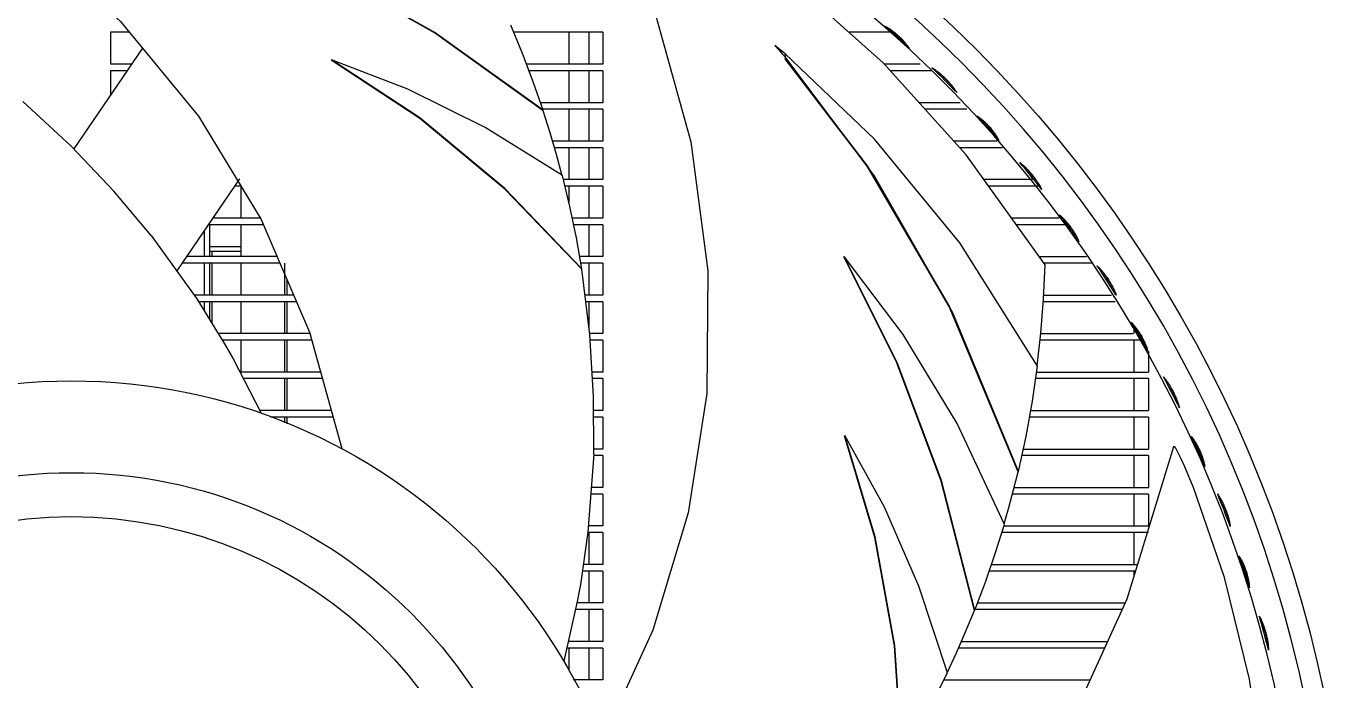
# Model space of a CAD drawing. Header units: millimetres. Extents: x 0 to 841, y 0 to 594.
# Drawn here: x 212.7 to 271.4, y 189.2 to 219 of the extents above; entities that cross this region are included whole.
import ezdxf

# ---------------------------------------------------------------- set-up
doc = ezdxf.new("R2010")
doc.units = ezdxf.units.MM
doc.header["$LTSCALE"] = 46.255
doc.layers.get('0').update_dxf_attribs({"linetype": 'CONTINUOUS'})
doc.layers.add('ASSEM_MEM', color=7, linetype='CONTINUOUS')

msp = doc.modelspace()

# ---------------------------------------------------------------- linework, layer by layer
at = {"color": 7, "linetype": 'CONTINUOUS'}
for p, q in [((216.522, 218.69), (216.522, 217.24)), ((217.38, 218.69), (216.522, 218.69)), ((238.897, 218.69), (234.839, 218.69)), ((237.348, 218.69), (237.348, 217.24)), ((238.261, 218.69), (238.261, 217.24)), ((238.897, 218.69), (238.897, 217.24)), ((252.095, 218.69), (250.083, 218.69)), ((217.465, 217.24), (216.522, 217.24)), ((216.522, 216.94), (216.522, 215.856)), ((217.261, 216.94), (216.522, 216.94)), ((238.897, 217.24), (235.428, 217.24)), ((238.897, 216.94), (235.543, 216.94)), ((237.348, 216.94), (237.348, 215.49)), ((238.261, 216.94), (238.261, 215.49)), ((238.897, 216.94), (238.897, 215.49)), ((253.318, 217.24), (251.686, 217.24)), ((253.852, 216.94), (251.957, 216.94)), ((238.897, 215.49), (236.065, 215.49)), ((238.897, 215.19), (236.181, 215.19)), ((237.348, 215.19), (237.348, 213.74)), ((238.261, 215.19), (238.261, 213.74)), ((238.897, 215.19), (238.897, 213.74)), ((255.126, 215.49), (253.265, 215.49)), ((255.436, 215.19), (253.536, 215.19)), ((238.897, 213.74), (236.613, 213.74)), ((238.897, 213.44), (236.702, 213.44)), ((237.348, 213.44), (237.348, 211.99)), ((238.261, 213.44), (238.261, 211.99)), ((238.897, 213.44), (238.897, 211.99)), ((256.822, 213.74), (254.845, 213.74)), ((257.054, 213.44), (255.116, 213.44)), ((222.448, 211.69), (222.154, 211.69)), ((222.443, 211.69), (222.443, 210.24)), ((238.897, 211.99), (237.103, 211.99)), ((238.897, 211.69), (237.175, 211.69)), ((237.348, 211.69), (237.348, 210.97)), ((238.261, 211.69), (238.261, 210.24)), ((238.897, 211.69), (238.897, 210.24)), ((258.556, 211.99), (256.215, 211.99)), ((258.767, 211.69), (256.43, 211.69)), ((223.466, 209.94), (220.962, 209.94)), ((221.022, 209.94), (221.022, 208.49)), ((223.327, 210.24), (221.166, 210.24)), ((222.443, 209.94), (222.443, 208.49)), ((238.897, 210.24), (237.506, 210.24)), ((238.897, 209.94), (237.568, 209.94)), ((238.261, 209.94), (238.261, 208.49)), ((238.897, 209.94), (238.897, 208.49)), ((259.631, 210.24), (257.468, 210.24)), ((260.035, 209.94), (257.682, 209.94)), ((220.768, 209.655), (220.768, 208.49)), ((222.443, 208.94), (221.022, 208.94)), ((221.022, 208.74), (222.443, 208.74)), ((221.121, 208.74), (221.121, 208.49)), ((224.214, 208.19), (219.77, 208.19)), ((224.085, 208.49), (219.974, 208.49)), ((220.768, 208.19), (220.768, 206.74)), ((221.022, 208.19), (221.022, 206.74)), ((221.121, 208.19), (221.121, 206.74)), ((222.443, 208.19), (222.443, 206.74)), ((224.42, 208.19), (224.42, 206.74)), ((238.897, 208.49), (237.84, 208.49)), ((238.897, 208.19), (237.892, 208.19)), ((238.261, 208.19), (238.261, 206.74)), ((238.897, 208.19), (238.897, 206.74)), ((258.72, 208.49), (260.876, 208.49)), ((261.108, 208.19), (258.935, 208.19)), ((224.543, 206.74), (224.543, 207.418)), ((224.833, 206.74), (220.3, 206.74)), ((224.961, 206.44), (220.52, 206.44)), ((220.768, 206.44), (220.768, 206.034)), ((221.022, 206.44), (221.022, 205.651)), ((221.121, 206.44), (221.121, 205.487)), ((222.443, 206.44), (222.443, 204.99)), ((224.42, 206.44), (224.42, 204.99)), ((224.543, 204.99), (224.543, 206.44)), ((238.897, 206.74), (238.079, 206.74)), ((238.897, 206.44), (238.117, 206.44)), ((238.261, 206.44), (238.261, 205.281)), ((238.897, 206.44), (238.897, 204.99)), ((262.178, 206.44), (258.914, 206.44)), ((258.931, 206.74), (262.009, 206.74)), ((263.023, 205.351), (263.023, 204.99)), ((225.571, 204.99), (221.42, 204.99)), ((225.654, 204.69), (221.601, 204.69)), ((222.443, 204.69), (222.443, 203.24)), ((224.42, 204.69), (224.42, 203.24)), ((224.543, 203.24), (224.543, 204.69)), ((238.897, 204.99), (238.297, 204.99)), ((238.897, 204.69), (238.318, 204.69)), ((238.897, 204.69), (238.897, 203.24)), ((263.437, 204.69), (258.767, 204.69)), ((258.8, 204.99), (262.996, 204.99)), ((263.023, 204.69), (263.023, 203.24)), ((263.697, 204.195), (263.697, 203.24)), ((226.058, 203.24), (222.419, 203.24)), ((226.141, 202.94), (222.581, 202.94)), ((224.42, 202.94), (224.42, 201.49)), ((224.543, 201.49), (224.543, 202.94)), ((238.897, 203.24), (238.406, 203.24)), ((238.897, 202.94), (238.424, 202.94)), ((238.897, 202.94), (238.897, 201.49)), ((263.697, 202.94), (258.568, 202.94)), ((258.612, 203.24), (263.697, 203.24)), ((263.023, 202.94), (263.023, 201.49)), ((263.697, 202.94), (263.697, 201.49)), ((226.544, 201.49), (223.315, 201.49)), ((226.628, 201.19), (223.789, 201.19)), ((224.42, 201.19), (224.42, 200.933)), ((224.543, 200.883), (224.543, 201.19)), ((238.897, 201.49), (238.473, 201.49)), ((238.897, 201.19), (238.474, 201.19)), ((238.897, 201.19), (238.897, 199.74)), ((263.697, 201.19), (258.288, 201.19)), ((258.343, 201.49), (263.697, 201.49)), ((263.023, 201.19), (263.023, 199.74)), ((263.697, 201.19), (263.697, 199.74)), ((238.897, 199.74), (238.475, 199.74)), ((238.897, 199.44), (238.476, 199.44)), ((238.897, 199.44), (238.897, 197.99)), ((263.697, 199.44), (257.939, 199.44)), ((258.004, 199.74), (263.697, 199.74)), ((263.023, 199.44), (263.023, 197.99)), ((263.697, 199.44), (263.697, 197.99)), ((238.897, 197.69), (238.36, 197.69)), ((238.897, 197.99), (238.377, 197.99)), ((238.897, 197.69), (238.897, 196.24)), ((263.697, 197.69), (257.511, 197.69)), ((257.589, 197.99), (263.697, 197.99)), ((263.023, 197.69), (263.023, 196.24)), ((263.697, 197.69), (263.697, 196.24)), ((238.897, 195.94), (238.216, 195.94)), ((238.897, 196.24), (238.227, 196.24)), ((238.261, 195.94), (238.261, 194.49)), ((238.897, 195.94), (238.897, 194.49)), ((263.697, 195.94), (257.026, 195.94)), ((257.119, 196.24), (263.697, 196.24)), ((263.023, 195.94), (263.023, 194.49)), ((238.897, 194.19), (237.965, 194.19)), ((238.897, 194.49), (238.013, 194.49)), ((238.261, 194.19), (238.261, 192.74)), ((238.897, 194.19), (238.897, 192.74)), ((263.099, 194.19), (256.453, 194.19)), ((256.557, 194.49), (263.191, 194.49)), ((263.023, 194.19), (263.023, 193.94)), ((238.897, 192.44), (237.658, 192.44)), ((238.897, 192.74), (237.716, 192.74)), ((238.261, 192.44), (238.261, 190.99)), ((238.897, 192.44), (238.897, 190.99)), ((262.492, 192.44), (255.806, 192.44)), ((255.92, 192.74), (262.629, 192.74)), ((238.897, 190.69), (237.272, 190.69)), ((238.897, 190.99), (237.344, 190.99)), ((237.348, 190.69), (237.348, 189.666)), ((238.261, 190.69), (238.261, 189.24)), ((238.897, 190.69), (238.897, 189.24)), ((261.694, 190.69), (255.058, 190.69)), ((255.19, 190.99), (261.831, 190.99)), ((238.897, 189.24), (237.543, 189.24)), ((254.389, 189.24), (261.032, 189.24))]:
    msp.add_line(p, q, dxfattribs=at)
at = {"layer": 'ASSEM_MEM', "color": 7, "linetype": 'CONTINUOUS'}
for p, q in [((252.064, 218.714), (252.036, 218.736)), ((246.877, 217.948), (246.704, 218.085)), ((246.704, 218.085), (246.744, 218.048)), ((246.887, 217.889), (246.707, 218.088)), ((246.707, 218.088), (246.723, 218.067)), ((252.478, 218.343), (252.455, 218.366)), ((252.5, 218.321), (252.478, 218.343)), ((217.967, 217.976), (214.842, 213.389)), ((246.724, 218.068), (246.735, 218.058)), ((246.725, 218.069), (246.887, 217.889)), ((246.887, 217.889), (247.049, 217.708)), ((247.181, 217.706), (247.029, 217.828)), ((247.049, 217.708), (247.209, 217.527)), ((247.164, 217.493), (250.908, 212.616)), ((247.209, 217.527), (247.181, 217.706)), ((251.245, 213.83), (247.181, 217.706)), ((251.219, 212.182), (247.209, 217.527)), ((230.571, 214.799), (226.555, 217.44)), ((256.101, 214.712), (256.08, 214.731)), ((256.237, 214.584), (256.211, 214.609)), ((256.259, 214.562), (256.237, 214.584)), ((256.291, 214.529), (256.259, 214.562)), ((256.609, 214.172), (256.589, 214.197)), ((256.629, 214.148), (256.609, 214.172)), ((256.651, 214.119), (256.629, 214.148)), ((258.246, 212.373), (258.209, 212.414)), ((222.38, 212.021), (219.538, 207.85)), ((237.398, 210.763), (237.059, 212.172)), ((259.955, 210.04), (259.932, 210.068)), ((259.985, 210.003), (259.955, 210.04)), ((260.285, 209.587), (260.269, 209.611)), ((260.349, 209.484), (260.336, 209.506)), ((252.264, 203.681), (249.865, 208.497)), ((262.074, 207.1), (262.086, 207.077)), ((257.764, 198.699), (254.637, 206.228)), ((263.178, 205.132), (263.159, 205.161)), ((263.459, 204.647), (263.446, 204.673)), ((263.533, 204.558), (263.542, 204.536)), ((264.615, 202.668), (264.587, 202.713)), ((264.615, 202.699), (264.629, 202.677)), ((264.974, 201.955), (264.954, 202.004)), ((264.979, 201.984), (264.988, 201.96)), ((251.268, 195.746), (249.89, 200.351)), ((265.871, 199.912), (265.854, 199.945)), ((264.834, 199.842), (264.833, 199.84)), ((264.882, 199.842), (264.834, 199.842)), ((266.1, 199.401), (266.089, 199.428)), ((266.141, 199.287), (266.133, 199.31)), ((267.036, 197.327), (267.025, 197.35)), ((267.043, 197.348), (267.055, 197.325)), ((267.323, 196.57), (267.309, 196.62)), ((267.976, 194.51), (267.958, 194.552)), ((267.983, 194.492), (267.976, 194.51)), ((267.996, 194.46), (267.983, 194.492)), ((267.992, 194.543), (268.002, 194.521)), ((268.007, 194.432), (267.996, 194.46)), ((268.175, 193.915), (268.166, 193.95)), ((268.895, 191.737), (268.886, 191.761)), ((269.021, 191.321), (269.006, 191.378)), ((269.01, 191.433), (269.026, 191.374)), ((253.904, 188.266), (254.551, 189.563))]:
    msp.add_line(p, q, dxfattribs=at)
for points in [[(200.791, 230.159), (207.245, 226.864), (212.612, 223.172), (216.972, 219.186), (220.517, 214.875), (223.364, 210.178), (225.554, 205.05), (227.026, 199.756)], [(238.329, 226.655), (241.155, 219.981), (242.893, 213.704), (243.671, 207.848), (243.615, 202.267), (242.778, 196.839), (241.159, 191.502), (238.884, 186.501)], [(258.992, 208.11), (255.412, 213.112), (251.626, 217.306), (247.759, 220.773), (243.918, 223.588), (240.204, 225.822)], [(236.181, 215.127), (231.241, 218.668), (226.24, 221.495), (221.297, 223.648)], [(236.185, 215.147), (231.233, 218.695), (226.232, 221.517)], [(236.185, 215.147), (235.732, 216.445), (235.239, 217.733), (234.706, 219.009)], [(251.892, 218.844), (251.879, 218.854), (251.864, 218.864), (251.848, 218.875), (251.831, 218.887), (251.812, 218.899), (251.791, 218.913), (251.769, 218.928), (251.745, 218.943), (251.718, 218.959), (251.688, 218.977)], [(251.69, 218.98), (251.715, 218.969), (251.738, 218.957), (251.762, 218.946), (251.784, 218.934), (251.807, 218.921), (251.829, 218.909), (251.85, 218.896), (251.872, 218.883), (251.893, 218.87), (251.913, 218.857), (251.934, 218.844)], [(251.938, 218.811), (251.916, 218.827), (251.892, 218.844)], [(251.934, 218.844), (251.954, 218.83), (251.973, 218.817), (251.993, 218.803), (252.013, 218.789), (252.032, 218.775), (252.051, 218.761)], [(252.036, 218.736), (252.02, 218.749), (252.003, 218.762), (251.983, 218.777), (251.962, 218.793), (251.938, 218.811)], [(252.051, 218.761), (252.071, 218.746), (252.09, 218.731), (252.11, 218.715), (252.131, 218.699), (252.152, 218.682), (252.174, 218.664), (252.199, 218.644), (252.226, 218.62), (252.26, 218.591), (252.304, 218.552)], [(252.124, 218.665), (252.1, 218.685), (252.088, 218.695), (252.064, 218.714)], [(252.283, 218.528), (252.242, 218.565), (252.208, 218.594), (252.188, 218.612), (252.167, 218.629), (252.146, 218.647), (252.124, 218.665)], [(252.455, 218.366), (252.434, 218.387), (252.414, 218.406), (252.394, 218.425), (252.375, 218.443), (252.356, 218.461), (252.324, 218.491), (252.283, 218.528)], [(252.304, 218.552), (252.348, 218.512), (252.38, 218.482), (252.407, 218.457), (252.429, 218.434), (252.45, 218.414)], [(252.45, 218.414), (252.469, 218.395), (252.487, 218.376), (252.505, 218.358), (252.522, 218.339), (252.539, 218.321)], [(252.626, 218.187), (252.612, 218.201), (252.592, 218.224), (252.573, 218.244), (252.556, 218.263), (252.54, 218.279), (252.525, 218.294), (252.5, 218.321)], [(252.539, 218.321), (252.555, 218.304), (252.572, 218.285), (252.588, 218.267), (252.604, 218.249), (252.62, 218.23), (252.636, 218.211)], [(252.805, 217.964), (252.783, 217.995), (252.763, 218.021), (252.744, 218.046), (252.727, 218.067), (252.711, 218.088), (252.696, 218.106), (252.682, 218.122), (252.669, 218.138), (252.656, 218.152), (252.645, 218.164), (252.626, 218.187)], [(252.636, 218.211), (252.652, 218.192), (252.668, 218.172), (252.684, 218.152), (252.7, 218.131), (252.716, 218.11), (252.732, 218.088), (252.748, 218.066), (252.764, 218.043), (252.78, 218.019), (252.796, 217.995), (252.813, 217.969)], [(247.029, 217.828), (246.877, 217.948), (246.725, 218.069)], [(254.637, 206.228), (250.891, 212.641), (247.165, 217.494)], [(237.933, 207.918), (234.437, 211.564), (230.58, 214.772), (226.552, 217.423)], [(237.059, 212.172), (233.54, 214.359), (230.029, 216.101), (226.555, 217.44)], [(254.132, 216.866), (254.111, 216.883), (254.09, 216.9), (254.069, 216.917), (254.047, 216.934), (254.024, 216.951), (254.001, 216.969), (253.977, 216.986), (253.953, 217.004), (253.928, 217.021), (253.903, 217.039), (253.877, 217.057), (253.849, 217.075)], [(253.852, 217.079), (253.88, 217.062), (253.907, 217.045), (253.933, 217.028), (253.958, 217.011), (253.983, 216.994), (254.007, 216.977), (254.031, 216.96), (254.054, 216.944), (254.076, 216.927), (254.098, 216.91), (254.12, 216.894)], [(254.12, 216.894), (254.141, 216.877), (254.162, 216.861), (254.182, 216.844), (254.203, 216.827)], [(254.213, 216.798), (254.193, 216.815), (254.173, 216.832), (254.152, 216.849), (254.132, 216.866)], [(254.203, 216.827), (254.223, 216.81), (254.243, 216.793), (254.264, 216.776), (254.284, 216.758), (254.305, 216.739), (254.327, 216.72), (254.35, 216.699), (254.375, 216.676), (254.403, 216.649), (254.437, 216.617), (254.48, 216.574)], [(254.315, 216.706), (254.294, 216.726), (254.273, 216.744), (254.253, 216.762), (254.233, 216.78), (254.213, 216.798)], [(254.467, 216.561), (254.424, 216.603), (254.39, 216.636), (254.363, 216.662), (254.338, 216.685), (254.315, 216.706)], [(254.696, 216.315), (254.68, 216.334), (254.663, 216.353), (254.645, 216.373), (254.627, 216.393), (254.608, 216.414), (254.588, 216.436), (254.565, 216.459), (254.54, 216.486), (254.508, 216.519), (254.467, 216.561)], [(254.48, 216.574), (254.523, 216.531), (254.555, 216.497), (254.582, 216.469), (254.605, 216.444), (254.626, 216.421), (254.645, 216.4)], [(254.645, 216.4), (254.663, 216.379), (254.681, 216.358), (254.699, 216.338), (254.716, 216.318)], [(254.778, 216.219), (254.761, 216.239), (254.745, 216.258), (254.729, 216.277), (254.713, 216.296), (254.696, 216.315)], [(254.716, 216.318), (254.732, 216.298), (254.749, 216.278), (254.765, 216.257), (254.782, 216.237), (254.798, 216.216), (254.814, 216.195)], [(254.974, 215.954), (254.958, 215.979), (254.941, 216.003), (254.924, 216.027), (254.908, 216.05), (254.891, 216.073), (254.875, 216.095), (254.859, 216.117), (254.842, 216.138), (254.826, 216.159), (254.81, 216.179), (254.794, 216.199), (254.778, 216.219)], [(254.814, 216.195), (254.83, 216.173), (254.847, 216.151), (254.863, 216.129), (254.879, 216.106), (254.895, 216.082), (254.911, 216.058), (254.928, 216.033), (254.944, 216.008), (254.96, 215.982), (254.976, 215.955)], [(218.36, 209.449), (216.662, 211.467), (214.728, 213.509), (212.531, 215.551)], [(237.936, 207.939), (234.436, 211.587), (230.571, 214.799)], [(237.051, 212.17), (236.791, 213.134), (236.5, 214.125), (236.181, 215.127)], [(256.08, 214.731), (256.067, 214.742), (256.054, 214.754), (256.039, 214.766), (256.023, 214.78), (256.006, 214.794), (255.987, 214.81), (255.966, 214.827), (255.943, 214.845), (255.918, 214.864), (255.891, 214.884)], [(255.893, 214.887), (255.916, 214.874), (255.938, 214.86), (255.96, 214.846), (255.982, 214.831), (256.003, 214.817), (256.023, 214.802), (256.044, 214.787), (256.063, 214.772), (256.083, 214.757), (256.102, 214.742)], [(256.211, 214.609), (256.197, 214.623), (256.181, 214.638), (256.163, 214.655), (256.143, 214.673), (256.122, 214.693), (256.101, 214.712)], [(256.102, 214.742), (256.121, 214.726), (256.139, 214.711), (256.158, 214.695), (256.176, 214.679), (256.194, 214.664), (256.211, 214.647), (256.229, 214.631), (256.247, 214.615)], [(256.247, 214.615), (256.265, 214.598), (256.283, 214.58), (256.302, 214.562), (256.321, 214.543), (256.341, 214.522), (256.364, 214.499), (256.389, 214.473), (256.419, 214.441), (256.459, 214.397)], [(256.435, 214.376), (256.398, 214.417), (256.368, 214.449), (256.35, 214.469), (256.331, 214.488), (256.312, 214.508), (256.291, 214.529)], [(256.589, 214.197), (256.57, 214.22), (256.552, 214.242), (256.534, 214.262), (256.517, 214.282), (256.5, 214.302), (256.472, 214.335), (256.435, 214.376)], [(256.459, 214.397), (256.496, 214.355), (256.525, 214.322), (256.548, 214.295), (256.568, 214.271), (256.585, 214.25), (256.602, 214.229), (256.618, 214.209)], [(256.618, 214.209), (256.633, 214.19), (256.648, 214.171), (256.662, 214.152), (256.676, 214.133), (256.69, 214.114)], [(256.71, 214.042), (256.693, 214.064), (256.678, 214.084), (256.664, 214.102), (256.651, 214.119)], [(256.69, 214.114), (256.704, 214.095), (256.717, 214.076), (256.731, 214.056), (256.744, 214.037), (256.758, 214.017)], [(256.739, 214.001), (256.728, 214.017), (256.71, 214.042)], [(256.895, 213.762), (256.876, 213.794), (256.859, 213.823), (256.843, 213.849), (256.828, 213.873), (256.814, 213.894), (256.8, 213.914), (256.788, 213.932), (256.777, 213.948), (256.766, 213.963), (256.757, 213.977), (256.739, 214.001)], [(256.758, 214.017), (256.771, 213.996), (256.784, 213.976), (256.798, 213.954), (256.811, 213.933), (256.824, 213.911), (256.837, 213.888), (256.851, 213.865), (256.864, 213.841), (256.876, 213.817), (256.889, 213.792), (256.902, 213.766)], [(258.651, 203.507), (255.12, 209.123), (251.245, 213.83)], [(250.908, 212.616), (254.645, 206.211), (257.764, 198.699)], [(258.062, 212.568), (258.042, 212.587), (258.022, 212.606), (258.002, 212.626), (257.981, 212.645), (257.959, 212.665), (257.937, 212.685), (257.914, 212.706), (257.891, 212.726), (257.866, 212.746), (257.84, 212.768)], [(257.844, 212.771), (257.87, 212.751), (257.895, 212.731), (257.919, 212.711), (257.943, 212.692), (257.966, 212.672), (257.988, 212.653), (258.01, 212.634), (258.031, 212.615), (258.051, 212.596), (258.071, 212.577), (258.091, 212.559), (258.11, 212.54)], [(258.209, 212.414), (258.191, 212.434), (258.173, 212.453), (258.155, 212.472), (258.137, 212.491), (258.119, 212.51), (258.1, 212.529), (258.081, 212.548), (258.062, 212.568)], [(258.11, 212.54), (258.129, 212.521), (258.148, 212.503), (258.167, 212.484), (258.185, 212.465), (258.203, 212.446)], [(258.203, 212.446), (258.222, 212.426), (258.24, 212.406), (258.259, 212.385), (258.279, 212.364), (258.3, 212.341), (258.322, 212.315), (258.347, 212.286), (258.377, 212.25), (258.416, 212.203)], [(258.401, 212.191), (258.363, 212.238), (258.333, 212.274), (258.308, 212.303), (258.286, 212.328), (258.266, 212.351), (258.246, 212.373)], [(258.416, 212.203), (258.454, 212.155), (258.483, 212.118), (258.506, 212.088), (258.526, 212.061), (258.545, 212.036), (258.562, 212.012)], [(257.78, 198.713), (254.789, 205.963), (251.219, 212.182)], [(258.618, 211.902), (258.604, 211.923), (258.589, 211.944), (258.574, 211.964), (258.559, 211.986), (258.543, 212.007), (258.526, 212.03), (258.508, 212.054), (258.489, 212.08), (258.466, 212.11), (258.438, 212.145), (258.401, 212.191)], [(258.562, 212.012), (258.578, 211.99), (258.593, 211.967), (258.609, 211.945), (258.623, 211.924), (258.638, 211.902), (258.652, 211.88)], [(258.661, 211.84), (258.647, 211.861), (258.632, 211.882), (258.618, 211.902)], [(258.652, 211.88), (258.666, 211.858), (258.68, 211.836)], [(258.843, 211.535), (258.829, 211.562), (258.815, 211.587), (258.801, 211.613), (258.787, 211.637), (258.772, 211.662), (258.758, 211.685), (258.744, 211.709), (258.73, 211.731), (258.716, 211.754), (258.702, 211.776), (258.688, 211.798), (258.675, 211.819), (258.661, 211.84)], [(258.68, 211.836), (258.694, 211.814), (258.708, 211.791), (258.722, 211.768), (258.736, 211.744), (258.75, 211.72), (258.764, 211.696), (258.777, 211.671), (258.791, 211.645), (258.804, 211.619), (258.818, 211.592), (258.831, 211.564), (258.844, 211.536)], [(237.936, 207.939), (237.69, 209.351), (237.398, 210.763)], [(259.811, 210.206), (259.799, 210.219), (259.787, 210.232), (259.773, 210.247), (259.758, 210.263), (259.741, 210.28), (259.722, 210.299), (259.702, 210.319), (259.679, 210.341), (259.654, 210.364), (259.625, 210.39)], [(259.631, 210.397), (259.677, 210.36), (259.698, 210.342), (259.719, 210.324), (259.739, 210.306), (259.759, 210.288), (259.778, 210.27), (259.797, 210.252), (259.815, 210.234), (259.833, 210.216), (259.851, 210.198), (259.868, 210.18), (259.885, 210.163)], [(259.932, 210.068), (259.919, 210.083), (259.905, 210.1), (259.889, 210.119), (259.871, 210.139), (259.851, 210.162), (259.831, 210.184), (259.811, 210.206)], [(259.885, 210.163), (259.902, 210.145), (259.918, 210.127), (259.934, 210.109), (259.951, 210.09), (259.967, 210.072), (259.983, 210.053)], [(259.983, 210.053), (259.999, 210.033), (260.016, 210.013), (260.033, 209.992), (260.052, 209.969), (260.071, 209.944), (260.093, 209.916), (260.12, 209.88), (260.155, 209.833)], [(260.13, 209.814), (260.097, 209.858), (260.071, 209.893), (260.055, 209.914), (260.039, 209.935), (260.022, 209.957), (260.004, 209.979), (259.985, 210.003)], [(218.36, 209.449), (220.44, 206.57), (221.703, 204.524)], [(260.269, 209.611), (260.252, 209.637), (260.236, 209.662), (260.22, 209.685), (260.204, 209.708), (260.189, 209.731), (260.163, 209.767), (260.13, 209.814)], [(260.155, 209.833), (260.189, 209.786), (260.214, 209.75), (260.234, 209.721), (260.251, 209.695), (260.267, 209.671), (260.281, 209.649)], [(260.281, 209.649), (260.295, 209.628), (260.308, 209.607), (260.32, 209.586), (260.333, 209.566), (260.345, 209.546), (260.357, 209.525), (260.368, 209.505)], [(260.336, 209.506), (260.324, 209.525), (260.313, 209.542), (260.303, 209.559), (260.285, 209.587)], [(260.392, 209.412), (260.379, 209.435), (260.363, 209.461), (260.349, 209.484)], [(260.368, 209.505), (260.38, 209.484), (260.391, 209.464)], [(260.391, 209.464), (260.402, 209.443), (260.414, 209.422), (260.425, 209.4), (260.436, 209.378), (260.447, 209.355), (260.458, 209.333), (260.469, 209.309), (260.479, 209.285), (260.49, 209.261), (260.501, 209.236), (260.511, 209.211), (260.521, 209.185), (260.531, 209.158)], [(260.523, 209.154), (260.508, 209.189), (260.494, 209.22), (260.48, 209.248), (260.467, 209.273), (260.455, 209.296), (260.444, 209.318), (260.434, 209.337), (260.424, 209.355), (260.415, 209.371), (260.407, 209.386), (260.392, 209.412)], [(255.777, 192.391), (254.269, 198.279), (252.254, 203.659), (249.853, 208.486)], [(257.143, 196.314), (254.99, 200.903), (252.539, 204.951), (249.865, 208.497)], [(258.638, 203.528), (258.802, 205.008), (258.923, 206.549), (258.992, 208.11)], [(238.476, 199.498), (238.472, 202.134), (238.303, 204.942), (237.933, 207.918)], [(261.586, 207.812), (261.569, 207.832), (261.553, 207.852), (261.536, 207.873), (261.518, 207.893), (261.5, 207.914), (261.482, 207.935), (261.463, 207.957), (261.444, 207.978), (261.424, 208), (261.403, 208.022), (261.382, 208.044), (261.36, 208.066)], [(261.363, 208.071), (261.41, 208.025), (261.432, 208.003), (261.453, 207.981), (261.473, 207.96), (261.494, 207.938), (261.513, 207.917), (261.532, 207.896), (261.55, 207.875), (261.568, 207.855), (261.586, 207.834), (261.603, 207.813), (261.62, 207.793)], [(261.664, 207.711), (261.648, 207.731), (261.633, 207.751), (261.617, 207.772), (261.602, 207.792), (261.586, 207.812)], [(261.62, 207.793), (261.637, 207.772), (261.653, 207.752), (261.67, 207.731), (261.686, 207.71)], [(261.726, 207.627), (261.71, 207.649), (261.694, 207.67), (261.679, 207.691), (261.664, 207.711)], [(261.686, 207.71), (261.702, 207.689), (261.719, 207.667), (261.735, 207.644), (261.753, 207.621), (261.771, 207.595), (261.79, 207.568), (261.812, 207.536), (261.838, 207.497), (261.872, 207.446)], [(261.858, 207.434), (261.825, 207.483), (261.8, 207.521), (261.779, 207.552), (261.76, 207.579), (261.742, 207.603), (261.726, 207.627)], [(262.061, 207.092), (262.048, 207.114), (262.036, 207.137), (262.023, 207.16), (262.01, 207.183), (261.997, 207.207), (261.983, 207.231), (261.968, 207.256), (261.952, 207.282), (261.935, 207.311), (261.915, 207.343), (261.89, 207.383), (261.858, 207.434)], [(261.872, 207.446), (261.905, 207.395), (261.93, 207.355), (261.95, 207.322), (261.967, 207.293), (261.983, 207.266)], [(261.983, 207.266), (261.997, 207.241), (262.011, 207.216), (262.024, 207.193), (262.037, 207.169), (262.05, 207.146), (262.062, 207.123), (262.074, 207.1)], [(262.228, 206.735), (262.216, 206.765), (262.204, 206.793), (262.192, 206.821), (262.181, 206.848), (262.169, 206.874), (262.157, 206.9), (262.145, 206.925), (262.133, 206.95), (262.121, 206.974), (262.109, 206.998), (262.097, 207.022), (262.085, 207.045), (262.073, 207.069), (262.061, 207.092)], [(262.086, 207.077), (262.097, 207.053), (262.109, 207.029), (262.12, 207.005), (262.132, 206.981), (262.143, 206.956), (262.154, 206.93), (262.165, 206.905), (262.176, 206.878), (262.187, 206.851), (262.198, 206.824), (262.208, 206.796), (262.219, 206.767), (262.228, 206.738)], [(263.055, 205.309), (263.045, 205.322), (263.034, 205.336), (263.023, 205.352), (263.01, 205.369), (262.996, 205.387), (262.98, 205.406), (262.963, 205.427), (262.944, 205.449), (262.924, 205.473), (262.9, 205.5)], [(262.903, 205.503), (262.942, 205.466), (262.961, 205.448), (262.979, 205.429), (262.996, 205.411), (263.013, 205.392), (263.03, 205.373), (263.046, 205.354), (263.062, 205.336), (263.077, 205.317), (263.093, 205.298), (263.107, 205.279), (263.122, 205.26), (263.136, 205.241)], [(263.09, 205.261), (263.072, 205.286), (263.055, 205.309)], [(263.159, 205.161), (263.148, 205.178), (263.135, 205.196), (263.122, 205.215), (263.107, 205.237), (263.09, 205.261)], [(263.136, 205.241), (263.151, 205.221), (263.165, 205.202), (263.179, 205.182), (263.193, 205.163), (263.207, 205.142)], [(263.207, 205.142), (263.221, 205.121), (263.235, 205.1), (263.25, 205.077), (263.266, 205.052), (263.283, 205.026), (263.302, 204.995), (263.325, 204.957), (263.355, 204.906)], [(263.22, 205.066), (263.204, 205.092), (263.195, 205.107), (263.178, 205.132)], [(263.327, 204.89), (263.3, 204.936), (263.278, 204.974), (263.264, 204.996), (263.25, 205.019), (263.236, 205.042), (263.22, 205.066)], [(263.446, 204.673), (263.432, 204.7), (263.418, 204.727), (263.404, 204.752), (263.391, 204.776), (263.378, 204.8), (263.356, 204.839), (263.327, 204.89)], [(263.355, 204.906), (263.383, 204.856), (263.404, 204.818), (263.421, 204.786), (263.436, 204.759), (263.449, 204.734), (263.461, 204.71)], [(263.501, 204.56), (263.492, 204.581), (263.483, 204.599), (263.474, 204.617), (263.459, 204.647)], [(263.461, 204.71), (263.472, 204.687), (263.483, 204.665), (263.493, 204.643), (263.504, 204.622), (263.513, 204.6), (263.523, 204.579), (263.533, 204.558)], [(263.547, 204.462), (263.536, 204.485), (263.524, 204.513), (263.512, 204.538), (263.501, 204.56)], [(221.703, 204.524), (222.086, 203.848), (223.37, 201.368)], [(263.542, 204.536), (263.551, 204.514), (263.56, 204.492), (263.569, 204.47), (263.578, 204.447), (263.587, 204.424), (263.595, 204.401), (263.604, 204.377), (263.612, 204.352), (263.62, 204.327), (263.628, 204.302), (263.636, 204.276), (263.644, 204.25), (263.651, 204.223), (263.658, 204.195)], [(263.65, 204.192), (263.639, 204.228), (263.628, 204.26), (263.617, 204.289), (263.607, 204.316), (263.598, 204.34), (263.589, 204.363), (263.581, 204.383), (263.573, 204.401), (263.566, 204.419), (263.559, 204.434), (263.547, 204.462)], [(255.793, 192.405), (254.28, 198.305), (252.264, 203.681)], [(257.78, 198.713), (258.129, 200.313), (258.419, 201.913), (258.651, 203.507)], [(264.587, 202.713), (264.573, 202.736), (264.559, 202.758), (264.544, 202.781), (264.529, 202.804), (264.513, 202.827), (264.497, 202.851), (264.48, 202.874), (264.463, 202.898), (264.446, 202.922), (264.428, 202.947), (264.409, 202.972), (264.389, 202.997), (264.369, 203.023)], [(264.373, 203.026), (264.394, 203), (264.414, 202.976), (264.434, 202.951), (264.453, 202.927), (264.471, 202.904), (264.489, 202.88), (264.506, 202.857), (264.523, 202.834), (264.539, 202.811), (264.555, 202.789), (264.57, 202.766), (264.585, 202.744), (264.6, 202.722), (264.615, 202.699)], [(264.698, 202.527), (264.684, 202.552), (264.67, 202.577), (264.656, 202.6), (264.642, 202.623), (264.629, 202.646), (264.615, 202.668)], [(264.629, 202.677), (264.643, 202.655), (264.657, 202.632), (264.671, 202.609), (264.685, 202.586), (264.699, 202.561), (264.714, 202.536), (264.729, 202.509), (264.746, 202.48), (264.764, 202.446), (264.786, 202.404), (264.814, 202.35)], [(264.797, 202.342), (264.77, 202.396), (264.748, 202.437), (264.729, 202.471), (264.713, 202.5), (264.698, 202.527)], [(264.954, 202.004), (264.944, 202.028), (264.934, 202.052), (264.923, 202.076), (264.912, 202.101), (264.901, 202.126), (264.889, 202.153), (264.876, 202.181), (264.862, 202.211), (264.845, 202.246), (264.825, 202.288), (264.797, 202.342)], [(264.814, 202.35), (264.842, 202.295), (264.862, 202.253), (264.879, 202.218), (264.893, 202.187), (264.906, 202.159)], [(264.906, 202.159), (264.918, 202.133), (264.929, 202.107), (264.939, 202.082), (264.95, 202.057), (264.96, 202.033), (264.969, 202.009), (264.979, 201.984)], [(265.093, 201.608), (265.084, 201.638), (265.076, 201.667), (265.067, 201.696), (265.058, 201.724), (265.049, 201.751), (265.04, 201.778), (265.031, 201.805), (265.021, 201.831), (265.012, 201.856), (265.002, 201.882), (264.993, 201.906), (264.983, 201.931), (264.974, 201.955)], [(264.988, 201.96), (264.997, 201.935), (265.006, 201.911), (265.015, 201.885), (265.024, 201.86), (265.032, 201.834), (265.041, 201.808), (265.049, 201.781), (265.057, 201.754), (265.065, 201.726), (265.073, 201.697), (265.081, 201.668), (265.088, 201.639), (265.095, 201.608)], [(252.485, 185.744), (252.151, 190.783), (251.258, 195.719), (249.877, 200.34)], [(254.551, 189.563), (253.261, 193.501), (251.691, 197.092), (249.89, 200.351)], [(265.767, 200.101), (265.759, 200.115), (265.75, 200.131), (265.74, 200.147), (265.729, 200.165), (265.716, 200.185), (265.703, 200.206), (265.688, 200.228), (265.672, 200.253), (265.654, 200.279), (265.635, 200.306)], [(265.638, 200.308), (265.655, 200.289), (265.671, 200.27), (265.687, 200.25), (265.703, 200.23), (265.718, 200.211), (265.732, 200.191), (265.747, 200.171), (265.76, 200.151), (265.774, 200.131), (265.787, 200.111), (265.8, 200.092), (265.813, 200.072), (265.825, 200.052), (265.837, 200.032), (265.849, 200.012)], [(265.809, 200.029), (265.794, 200.055), (265.782, 200.076), (265.767, 200.101)], [(265.854, 199.945), (265.845, 199.963), (265.834, 199.983), (265.822, 200.005), (265.809, 200.029)], [(265.849, 200.012), (265.86, 199.992), (265.872, 199.972), (265.883, 199.952)], [(265.905, 199.846), (265.892, 199.872), (265.885, 199.885), (265.871, 199.912)], [(265.883, 199.952), (265.895, 199.931), (265.906, 199.91), (265.917, 199.888), (265.929, 199.866), (265.941, 199.842), (265.954, 199.817), (265.967, 199.789), (265.983, 199.758), (266.001, 199.718), (266.024, 199.667)], [(238.476, 199.498), (238.218, 195.955), (237.87, 193.574)], [(264.833, 199.841), (262.708, 192.912), (260.004, 186.986), (256.835, 182), (253.206, 177.761), (249.075, 174.141), (244.405, 171.094), (239.447, 168.725)], [(265.734, 197.997), (265.533, 198.49), (265.345, 198.926), (265.176, 199.297), (265.033, 199.59), (264.93, 199.78), (264.882, 199.842)], [(265.995, 199.654), (265.972, 199.705), (265.954, 199.744), (265.942, 199.769), (265.931, 199.793), (265.918, 199.819), (265.905, 199.846)], [(266.089, 199.428), (266.078, 199.456), (266.067, 199.484), (266.056, 199.51), (266.046, 199.536), (266.035, 199.561), (266.018, 199.601), (265.995, 199.654)], [(266.024, 199.667), (266.048, 199.613), (266.065, 199.572), (266.079, 199.539), (266.09, 199.509), (266.101, 199.482)], [(266.133, 199.31), (266.125, 199.332), (266.118, 199.351), (266.111, 199.369), (266.1, 199.401)], [(266.101, 199.482), (266.111, 199.457), (266.12, 199.432), (266.128, 199.409), (266.137, 199.385), (266.145, 199.362), (266.152, 199.339), (266.16, 199.316), (266.167, 199.293)], [(266.167, 199.208), (266.16, 199.232), (266.15, 199.26), (266.141, 199.287)], [(266.167, 199.293), (266.174, 199.269), (266.181, 199.246), (266.188, 199.222), (266.195, 199.198), (266.201, 199.173), (266.208, 199.148), (266.214, 199.123), (266.22, 199.097), (266.226, 199.071), (266.231, 199.044), (266.237, 199.017), (266.242, 198.989), (266.251, 198.929)], [(257.135, 196.331), (257.35, 197.084), (257.562, 197.883), (257.764, 198.699)], [(266.242, 198.928), (266.234, 198.966), (266.227, 198.999), (266.219, 199.029), (266.212, 199.056), (266.205, 199.082), (266.199, 199.105), (266.193, 199.126), (266.187, 199.145), (266.181, 199.163), (266.176, 199.179), (266.167, 199.208)], [(268.741, 172.354), (269.213, 178.486), (269.009, 184.133), (268.276, 189.274), (267.143, 193.899), (265.734, 197.997)], [(267.025, 197.35), (267.013, 197.373), (267.002, 197.396), (266.99, 197.419), (266.978, 197.442), (266.966, 197.466), (266.953, 197.49), (266.94, 197.514), (266.926, 197.539), (266.912, 197.563), (266.898, 197.588), (266.883, 197.614), (266.867, 197.64), (266.851, 197.666), (266.834, 197.692)], [(266.838, 197.696), (266.874, 197.642), (266.891, 197.616), (266.907, 197.59), (266.923, 197.565), (266.938, 197.54), (266.952, 197.515), (266.966, 197.491), (266.98, 197.467), (266.993, 197.443), (267.006, 197.419), (267.019, 197.395), (267.031, 197.372), (267.043, 197.348)], [(267.112, 197.16), (267.1, 197.186), (267.089, 197.211), (267.079, 197.235), (267.068, 197.258), (267.057, 197.281), (267.046, 197.304), (267.036, 197.327)], [(267.055, 197.325), (267.066, 197.301), (267.078, 197.277), (267.089, 197.253), (267.101, 197.228), (267.113, 197.203), (267.124, 197.176), (267.137, 197.148), (267.15, 197.117), (267.165, 197.081), (267.183, 197.038), (267.205, 196.981)], [(267.189, 196.97), (267.168, 197.025), (267.151, 197.067), (267.136, 197.102), (267.124, 197.132), (267.112, 197.16)], [(267.309, 196.62), (267.301, 196.644), (267.294, 196.669), (267.286, 196.694), (267.278, 196.72), (267.269, 196.746), (267.26, 196.774), (267.25, 196.803), (267.239, 196.834), (267.226, 196.87), (267.21, 196.914), (267.189, 196.97)], [(267.205, 196.981), (267.227, 196.924), (267.243, 196.879), (267.255, 196.843), (267.266, 196.811)], [(267.266, 196.811), (267.276, 196.782), (267.285, 196.754), (267.293, 196.727), (267.301, 196.702), (267.309, 196.676), (267.316, 196.651), (267.323, 196.626)], [(267.323, 196.626), (267.33, 196.601), (267.337, 196.575)], [(267.406, 196.21), (267.4, 196.244), (267.394, 196.274), (267.389, 196.304), (267.383, 196.332), (267.377, 196.361), (267.37, 196.388), (267.364, 196.415), (267.357, 196.442), (267.351, 196.468), (267.344, 196.494), (267.337, 196.52), (267.33, 196.545), (267.323, 196.57)], [(267.337, 196.575), (267.344, 196.55), (267.35, 196.524), (267.356, 196.498), (267.362, 196.472), (267.368, 196.445), (267.374, 196.418), (267.379, 196.391), (267.384, 196.363), (267.39, 196.334), (267.394, 196.305), (267.399, 196.275), (267.403, 196.245), (267.406, 196.217)], [(252.501, 185.757), (252.165, 190.801), (251.268, 195.746)], [(255.793, 192.405), (256.281, 193.69), (256.731, 194.993), (257.143, 196.314)], [(267.915, 194.65), (267.908, 194.665), (267.901, 194.681), (267.893, 194.698), (267.884, 194.717), (267.874, 194.737), (267.863, 194.759), (267.851, 194.782), (267.837, 194.808), (267.823, 194.834), (267.804, 194.868)], [(267.808, 194.871), (267.825, 194.844), (267.84, 194.823), (267.854, 194.801), (267.868, 194.78), (267.881, 194.758), (267.893, 194.736), (267.906, 194.715), (267.918, 194.693), (267.929, 194.672), (267.94, 194.65), (267.951, 194.629), (267.962, 194.607), (267.972, 194.586), (267.982, 194.565), (267.992, 194.543)], [(267.958, 194.552), (267.948, 194.577), (267.936, 194.603), (267.927, 194.624), (267.915, 194.65)], [(268.002, 194.521), (268.011, 194.499), (268.021, 194.477), (268.03, 194.454), (268.04, 194.431), (268.049, 194.406), (268.059, 194.381), (268.07, 194.354), (268.081, 194.324), (268.093, 194.29), (268.108, 194.248), (268.127, 194.191)], [(268.035, 194.356), (268.026, 194.381), (268.017, 194.407), (268.007, 194.432)], [(268.096, 194.181), (268.081, 194.226), (268.068, 194.264), (268.06, 194.288), (268.052, 194.31), (268.044, 194.333), (268.035, 194.356)], [(268.166, 193.95), (268.156, 193.983), (268.148, 194.014), (268.139, 194.044), (268.13, 194.074), (268.116, 194.118), (268.096, 194.181)], [(268.127, 194.191), (268.144, 194.136), (268.157, 194.094), (268.167, 194.059), (268.176, 194.029), (268.183, 194.002)], [(268.183, 194.002), (268.19, 193.976), (268.196, 193.951), (268.202, 193.927), (268.208, 193.904), (268.214, 193.88), (268.219, 193.857), (268.224, 193.834)], [(237.87, 193.574), (237.73, 192.812), (237.119, 190.086)], [(268.195, 193.836), (268.19, 193.858), (268.184, 193.879), (268.175, 193.915)], [(268.207, 193.785), (268.201, 193.812), (268.195, 193.836)], [(268.269, 193.429), (268.265, 193.467), (268.26, 193.502), (268.256, 193.533), (268.251, 193.562), (268.247, 193.589), (268.243, 193.613), (268.239, 193.635), (268.235, 193.655), (268.231, 193.673), (268.228, 193.69), (268.225, 193.706), (268.221, 193.722), (268.214, 193.755), (268.207, 193.785)], [(268.224, 193.834), (268.229, 193.811), (268.233, 193.788)], [(268.233, 193.788), (268.238, 193.765), (268.242, 193.741), (268.246, 193.717), (268.25, 193.693), (268.254, 193.669), (268.258, 193.644), (268.261, 193.619), (268.264, 193.593), (268.267, 193.567), (268.27, 193.54), (268.272, 193.513), (268.274, 193.486), (268.276, 193.457), (268.277, 193.429)], [(254.543, 189.567), (254.963, 190.472), (255.378, 191.419), (255.777, 192.391)], [(268.886, 191.761), (268.877, 191.786), (268.868, 191.811), (268.859, 191.836), (268.849, 191.861), (268.839, 191.886), (268.829, 191.912), (268.818, 191.938), (268.807, 191.964), (268.795, 191.99), (268.784, 192.017), (268.771, 192.045), (268.758, 192.072), (268.745, 192.101), (268.728, 192.134)], [(268.735, 192.127), (268.75, 192.101), (268.765, 192.072), (268.779, 192.044), (268.793, 192.016), (268.806, 191.989), (268.819, 191.962), (268.831, 191.936), (268.842, 191.91), (268.853, 191.884), (268.864, 191.859), (268.874, 191.833), (268.884, 191.808), (268.894, 191.784)], [(268.894, 191.784), (268.904, 191.759), (268.913, 191.734)], [(268.956, 191.551), (268.947, 191.581), (268.938, 191.609), (268.93, 191.635), (268.921, 191.661), (268.913, 191.687), (268.904, 191.712), (268.895, 191.737)], [(268.913, 191.734), (268.922, 191.709), (268.931, 191.684), (268.94, 191.659), (268.949, 191.633), (268.957, 191.607), (268.967, 191.579), (268.976, 191.549), (268.986, 191.517), (268.997, 191.479), (269.01, 191.433)], [(269.006, 191.378), (268.99, 191.437), (268.977, 191.482), (268.966, 191.519), (268.956, 191.551)], [(269.087, 191.024), (269.082, 191.049), (269.077, 191.074), (269.072, 191.099), (269.067, 191.124), (269.061, 191.151), (269.055, 191.178), (269.049, 191.208), (269.041, 191.24), (269.032, 191.276), (269.021, 191.321)], [(269.026, 191.374), (269.043, 191.312), (269.054, 191.265), (269.063, 191.227)], [(269.063, 191.227), (269.071, 191.193), (269.077, 191.162), (269.083, 191.133), (269.089, 191.104), (269.094, 191.077), (269.099, 191.05), (269.104, 191.023)], [(269.1, 190.95), (269.096, 190.975), (269.092, 191), (269.087, 191.024)], [(269.142, 190.599), (269.14, 190.626), (269.138, 190.656), (269.136, 190.685), (269.133, 190.714), (269.13, 190.742), (269.127, 190.769), (269.123, 190.796), (269.12, 190.823), (269.116, 190.849), (269.112, 190.875), (269.109, 190.9), (269.104, 190.925), (269.1, 190.95)], [(269.104, 191.023), (269.109, 190.996), (269.113, 190.97), (269.117, 190.943)], [(269.117, 190.943), (269.121, 190.916), (269.124, 190.889), (269.128, 190.861), (269.131, 190.834), (269.134, 190.806), (269.136, 190.777), (269.139, 190.748), (269.141, 190.719), (269.142, 190.689), (269.144, 190.659), (269.145, 190.628), (269.146, 190.592)]]:
    msp.add_lwpolyline(points, dxfattribs=at)
for centre, radius in [((214.752, 176.84), 58.115), ((214.746, 176.839), 26), ((214.745, 176.839), 21.825), ((214.745, 176.839), 19.825)]:
    msp.add_circle(centre, radius, dxfattribs=at)
for centre, radius, start, end in [((214.745, 176.839), 57.224, 359.99997, 179.99997), ((214.747, 176.839), 56, 338.63326, 158.63302), ((214.747, 176.839), 56.042, 47.21558, 48.75959), ((214.746, 176.839), 56.112, 44.19581, 45.81887), ((214.747, 176.839), 56.042, 41.21751, 42.75959), ((214.746, 176.839), 56.112, 38.19581, 39.81887), ((214.747, 176.839), 56.042, 35.21598, 36.78244), ((214.746, 176.839), 56.112, 32.19581, 33.81887), ((214.747, 176.839), 56.042, 29.21611, 30.75959), ((214.746, 176.839), 56.112, 26.19581, 27.81887), ((214.747, 176.839), 56.042, 23.21619, 24.75959), ((214.746, 176.839), 56.112, 20.19581, 21.81887), ((214.747, 176.839), 56.042, 17.21751, 18.75959), ((214.746, 176.839), 56.112, 14.19581, 15.81887)]:
    msp.add_arc(centre, radius, start, end, dxfattribs=at)

doc.saveas('drawing.dxf')
